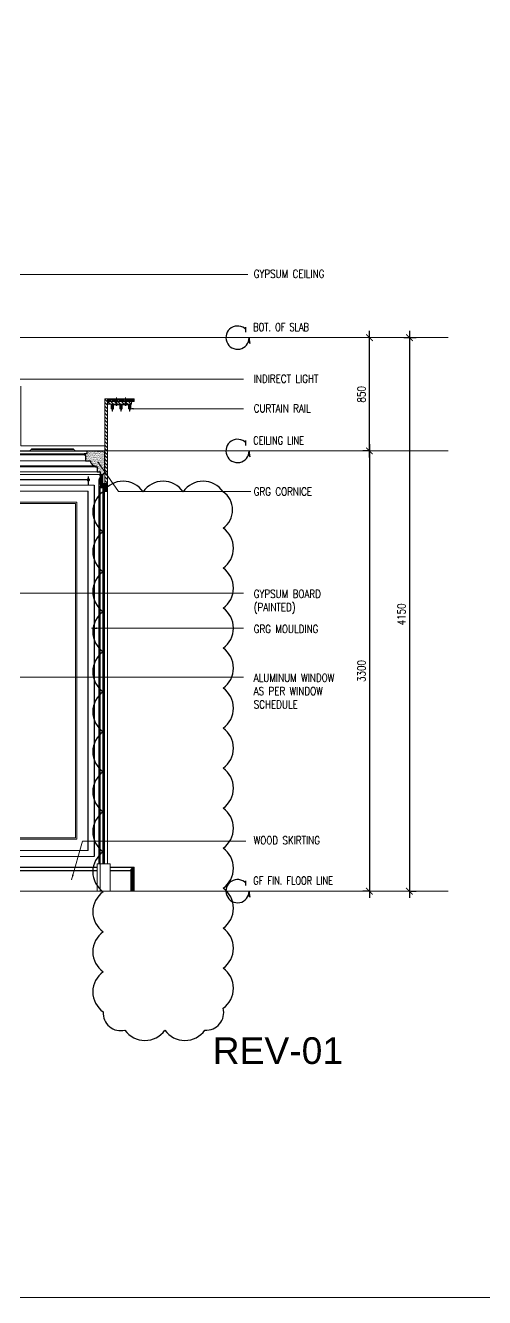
# Model space of a CAD drawing. Header units: inches. Extents: x -20583 to 399182, y -24453 to 525552.
# Drawn here: x 66061 to 69507, y 30138 to 39676 of the extents above; entities that cross this region are included whole.
import ezdxf

# ---------------------------------------------------------------- set-up
doc = ezdxf.new("R2010")
doc.units = ezdxf.units.IN
doc.header["$LTSCALE"] = 1000
doc.header["$MEASUREMENT"] = 0
doc.header["$PDMODE"] = 35
for name, pattern in [('DASHED', [0.75, 0.5, -0.25]), ('HIDDEN', [0.375, 0.25, -0.125]), ('HIDDEN2', [0.1875, 0.125, -0.0625])]:
    doc.linetypes.add(name, pattern=pattern)
for name, color, linetype in [('00-REV', 10, 'Continuous'), ('8', 8, 'Continuous'), ('A-DIM', 9, 'Continuous'), ('A-Hidden', 8, 'HIDDEN'), ('Calliper Gypsum  Elevation', 31, 'Continuous'), ('Calliper gypsum molding plan', 31, 'Continuous'), ('Layer1', 1, 'Continuous'), ('Layer3', 3, 'Continuous'), ('Layer7', 8, 'Continuous'), ('WOOD 01', 34, 'Continuous'), ('WOOD 02', 32, 'Continuous')]:
    doc.layers.add(name, color=color, linetype=linetype)
for name, color, linetype, lineweight in [('GRC', 41, 'Continuous', 0), ('ID-NOTES', 3, 'Continuous', 0), ('Sanitaire', 253, 'Continuous', 0), ('WOOD HATCH', 32, 'Continuous', 5)]:
    doc.layers.add(name, color=color, linetype=linetype, lineweight=lineweight)
doc.styles.add('grid_250', font='romans.shx', dxfattribs={"width": 0.75, "height": 0.75})
doc.styles.add('ID-ROMANS', font='romans.shx', dxfattribs={"width": 0.8})
doc.styles.get("Standard").update_dxf_attribs({"font": 'arial.ttf'})
doc.styles.add('ZZ-Dim All', font='romans.shx', dxfattribs={"width": 0.8})
doc.dimstyles.new('chester 25', dxfattribs={"dimscale": 0.25, "dimtxt": 150, "dimasz": 100, "dimexe": 100, "dimexo": 20, "dimgap": 40, "dimtad": 0, "dimdec": 0, "dimzin": 0, "dimdsep": 46, "dimtxsty": 'Standard', "dimblk": 'DOT', "dimcen": 100, "dimclrd": 1, "dimclre": 1, "dimclrt": 3, "dimadec": 0, "dimazin": 0, "dimtfac": 1, "dimtdec": 0, "dimtofl": 0, "dimtmove": 0, "dimatfit": 3, "dimfxl": 1, "dimtolj": 1, "dimtzin": 0, "dimlwd": -1, "dimarcsym": 0})
doc.dimstyles.new('DIM 0200', dxfattribs={"dimscale": 200, "dimtxt": 1, "dimasz": 0.8, "dimexe": 0.5, "dimexo": 1, "dimgap": 0.4, "dimtad": 1, "dimdec": 0, "dimrnd": 10, "dimdsep": 46, "dimtxsty": 'ZZ-Dim All', "dimblk1": 'ARCHTICK', "dimblk2": 'ARCHTICK', "dimsah": 1, "dimcen": 1, "dimdle": 0.5, "dimclrd": 256, "dimclre": 256, "dimclrt": 256, "dimadec": 0, "dimazin": 2, "dimtfac": 1, "dimtdec": 0, "dimtix": 1, "dimtmove": 2, "dimatfit": 2, "dimfxl": 1, "dimfxlon": 1, "dimtolj": 1, "dimtzin": 0, "dimlwd": -1, "dimlwe": -1, "dimarcsym": 0})
doc.dimstyles.new('DIM-100', dxfattribs={"dimscale": 50, "dimtxt": 1.25, "dimasz": 1, "dimexe": 1, "dimexo": 1, "dimgap": 0.6, "dimtad": 1, "dimdec": 0, "dimrnd": 5, "dimdsep": 46, "dimtxsty": 'ZZ-Dim All', "dimblk1": 'ARCHTICK', "dimblk2": 'ARCHTICK', "dimsah": 1, "dimcen": 1, "dimdle": 1, "dimclrd": 256, "dimclre": 8, "dimclrt": 256, "dimazin": 2, "dimtfac": 1, "dimtdec": 0, "dimtix": 1, "dimtmove": 2, "dimatfit": 2, "dimfxl": 0.1, "dimtolj": 1, "dimtzin": 0, "dimlwd": -1, "dimlwe": -1, "dimarcsym": 0})

# ---------------------------------------------------------------- blocks, each defined once
blk = doc.blocks.new('curtain box 21')
at = {"lineweight": 0}
for p, q in [((3862.1, 3149.7), (3856.5, 3152.3)), ((3924.7, 3149.7), (3930.3, 3152.3)), ((3830.7, 3103.8), (3826, 3103.8)), ((3830.7, 3102.6), (3826, 3102.6)), ((3830.7, 3101.5), (3826, 3101.5)), ((3895.7, 3103.8), (3891, 3103.8)), ((3895.7, 3102.6), (3891, 3102.6)), ((3895.7, 3101.5), (3891, 3101.5)), ((3960.7, 3103.8), (3956, 3103.8)), ((3960.7, 3102.6), (3956, 3102.6)), ((3960.7, 3101.5), (3956, 3101.5))]:
    blk.add_line(p, q, dxfattribs=at)
at = {"color": 1, "lineweight": 0}
for p, q in [((3823.5, 3122.3), (3823.5, 3110.7)), ((3824.5, 3122.3), (3824.5, 3110.7)), ((3832.3, 3122.3), (3832.3, 3110.7)), ((3833.2, 3122.3), (3833.2, 3110.7)), ((3888.5, 3122.3), (3888.5, 3110.7)), ((3889.5, 3122.3), (3889.5, 3110.7)), ((3897.3, 3122.3), (3897.3, 3110.7)), ((3898.2, 3122.3), (3898.2, 3110.7)), ((3953.5, 3122.3), (3953.5, 3110.7)), ((3954.5, 3122.3), (3954.5, 3110.7)), ((3962.3, 3122.3), (3962.3, 3110.7)), ((3963.2, 3122.3), (3963.2, 3110.7))]:
    blk.add_line(p, q, dxfattribs=at)
at = {"color": 4, "lineweight": 0}
for points in [[(3859.2, 3130.5), (3859.2, 3191.5)], [(3927.6, 3130.5), (3927.6, 3191.5)]]:
    blk.add_lwpolyline(points, dxfattribs=at)
at = {"color": 1, "lineweight": 0}
for points in [[(3835.4, 3131), (3821.4, 3131), (3821.4, 3110.7), (3826.4, 3110.7, -1), (3826.4, 3108.7), (3820.4, 3108.7, -0.414214), (3819.4, 3109.7), (3819.4, 3138.7), (3823.4, 3138.7), (3823.4, 3136.7), (3821.4, 3136.7), (3821.4, 3133), (3835.4, 3133), (3835.4, 3136.7), (3833.4, 3136.7), (3833.4, 3138.7), (3837.4, 3138.7), (3837.4, 3109.7, -0.414214), (3836.4, 3108.7), (3830.4, 3108.7, -1), (3830.4, 3110.7), (3835.4, 3110.7)], [(3824.5, 3122.3), (3823.5, 3122.3, 0.414214), (3822.5, 3121.3), (3822.5, 3111.7, 0.414214), (3823.5, 3110.7), (3824.5, 3110.7, 0.414214), (3825.5, 3111.7), (3825.5, 3121.3, 0.414214)], [(3832.3, 3122.3), (3833.2, 3122.3, -0.414214), (3834.2, 3121.3), (3834.2, 3111.7, -0.414214), (3833.2, 3110.7), (3832.3, 3110.7, -0.414214), (3831.3, 3111.7), (3831.3, 3121.3, -0.414214)], [(3900.4, 3131), (3886.4, 3131), (3886.4, 3110.7), (3891.4, 3110.7, -1), (3891.4, 3108.7), (3885.4, 3108.7, -0.414214), (3884.4, 3109.7), (3884.4, 3138.7), (3888.4, 3138.7), (3888.4, 3136.7), (3886.4, 3136.7), (3886.4, 3133), (3900.4, 3133), (3900.4, 3136.7), (3898.4, 3136.7), (3898.4, 3138.7), (3902.4, 3138.7), (3902.4, 3109.7, -0.414214), (3901.4, 3108.7), (3895.4, 3108.7, -1), (3895.4, 3110.7), (3900.4, 3110.7)], [(3889.5, 3122.3), (3888.5, 3122.3, 0.414214), (3887.5, 3121.3), (3887.5, 3111.7, 0.414214), (3888.5, 3110.7), (3889.5, 3110.7, 0.414214), (3890.5, 3111.7), (3890.5, 3121.3, 0.414214)], [(3897.3, 3122.3), (3898.2, 3122.3, -0.414214), (3899.2, 3121.3), (3899.2, 3111.7, -0.414214), (3898.2, 3110.7), (3897.3, 3110.7, -0.414214), (3896.3, 3111.7), (3896.3, 3121.3, -0.414214)], [(3965.4, 3131), (3951.4, 3131), (3951.4, 3110.7), (3956.4, 3110.7, -1), (3956.4, 3108.7), (3950.4, 3108.7, -0.414214), (3949.4, 3109.7), (3949.4, 3138.7), (3953.4, 3138.7), (3953.4, 3136.7), (3951.4, 3136.7), (3951.4, 3133), (3965.4, 3133), (3965.4, 3136.7), (3963.4, 3136.7), (3963.4, 3138.7), (3967.4, 3138.7), (3967.4, 3109.7, -0.414214), (3966.4, 3108.7), (3960.4, 3108.7, -1), (3960.4, 3110.7), (3965.4, 3110.7)], [(3954.5, 3122.3), (3953.5, 3122.3, 0.414214), (3952.5, 3121.3), (3952.5, 3111.7, 0.414214), (3953.5, 3110.7), (3954.5, 3110.7, 0.414214), (3955.5, 3111.7), (3955.5, 3121.3, 0.414214)], [(3962.3, 3122.3), (3963.2, 3122.3, -0.414214), (3964.2, 3121.3), (3964.2, 3111.7, -0.414214), (3963.2, 3110.7), (3962.3, 3110.7, -0.414214), (3961.3, 3111.7), (3961.3, 3121.3, -0.414214)]]:
    blk.add_lwpolyline(points, format="xyb", close=True, dxfattribs=at)
at = {"lineweight": 0}
for points in [[(3965.4, 3141.5), (3821.4, 3141.5), (3821.4, 3138.7), (3965.4, 3138.7)], [(3827.6, 3124.8), (3829.1, 3124.8), (3835.3, 3124.4), (3835.3, 3123.5), (3829.1, 3123.1), (3829.1, 3119.5), (3830.8, 3118.6), (3830.8, 3117.5), (3830.8, 3117.5), (3828.4, 3117.5), (3825.9, 3117.5), (3825.9, 3117.5), (3825.9, 3118.6), (3827.6, 3119.5), (3827.6, 3123.1), (3821.4, 3123.5), (3821.4, 3124.4)], [(3828.4, 3141.5), (3832.6, 3141.5), (3830.3, 3139.4), (3830.3, 3133.5), (3828.4, 3133.5), (3826.4, 3133.5), (3826.4, 3139.4), (3824.1, 3141.5)], [(3892.6, 3124.8), (3894.1, 3124.8), (3900.3, 3124.4), (3900.3, 3123.5), (3894.1, 3123.1), (3894.1, 3119.5), (3895.8, 3118.6), (3895.8, 3117.5), (3895.8, 3117.5), (3893.4, 3117.5), (3890.9, 3117.5), (3890.9, 3117.5), (3890.9, 3118.6), (3892.6, 3119.5), (3892.6, 3123.1), (3886.4, 3123.5), (3886.4, 3124.4)], [(3893.4, 3141.5), (3897.6, 3141.5), (3895.3, 3139.4), (3895.3, 3133.5), (3893.4, 3133.5), (3891.4, 3133.5), (3891.4, 3139.4), (3889.1, 3141.5)], [(3957.6, 3124.8), (3959.1, 3124.8), (3965.3, 3124.4), (3965.3, 3123.5), (3959.1, 3123.1), (3959.1, 3119.5), (3960.8, 3118.6), (3960.8, 3117.5), (3960.8, 3117.5), (3958.4, 3117.5), (3955.9, 3117.5), (3955.9, 3117.5), (3955.9, 3118.6), (3957.6, 3119.5), (3957.6, 3123.1), (3951.4, 3123.5), (3951.4, 3124.4)], [(3958.4, 3141.5), (3962.6, 3141.5), (3960.3, 3139.4), (3960.3, 3133.5), (3958.4, 3133.5), (3956.4, 3133.5), (3956.4, 3139.4), (3954.1, 3141.5)]]:
    blk.add_lwpolyline(points, close=True, dxfattribs=at)
at = {"color": 1, "lineweight": 0}
for points in [[(3821.9, 3136.2), (3834.9, 3136.2), (3834.9, 3133.5), (3821.9, 3133.5)], [(3823.9, 3138.7), (3832.9, 3138.7), (3832.9, 3136.2), (3823.9, 3136.2)], [(3886.9, 3136.2), (3899.9, 3136.2), (3899.9, 3133.5), (3886.9, 3133.5)], [(3888.9, 3138.7), (3897.9, 3138.7), (3897.9, 3136.2), (3888.9, 3136.2)], [(3951.9, 3136.2), (3964.9, 3136.2), (3964.9, 3133.5), (3951.9, 3133.5)], [(3953.9, 3138.7), (3962.9, 3138.7), (3962.9, 3136.2), (3953.9, 3136.2)]]:
    blk.add_lwpolyline(points, close=True, dxfattribs=at)
for points in [[(3827.6, 3091.1), (3827.6, 3100.5), (3826, 3100.5), (3826, 3104.8), (3827.6, 3104.8), (3827.6, 3113.6), (3825.9, 3114.5), (3825.9, 3115.6), (3825.9, 3115.6), (3828.4, 3115.6), (3830.8, 3115.6), (3830.8, 3115.6), (3830.8, 3114.5), (3829.1, 3113.6), (3829.1, 3104.8), (3830.7, 3104.8), (3830.7, 3100.5), (3829.2, 3100.5), (3829.2, 3091.1)], [(3892.6, 3091.1), (3892.6, 3100.5), (3891, 3100.5), (3891, 3104.8), (3892.6, 3104.8), (3892.6, 3113.6), (3890.9, 3114.5), (3890.9, 3115.6), (3890.9, 3115.6), (3893.4, 3115.6), (3895.8, 3115.6), (3895.8, 3115.6), (3895.8, 3114.5), (3894.1, 3113.6), (3894.1, 3104.8), (3895.7, 3104.8), (3895.7, 3100.5), (3894.2, 3100.5), (3894.2, 3091.1)], [(3957.6, 3091.1), (3957.6, 3100.5), (3956, 3100.5), (3956, 3104.8), (3957.6, 3104.8), (3957.6, 3113.6), (3955.9, 3114.5), (3955.9, 3115.6), (3955.9, 3115.6), (3958.4, 3115.6), (3960.8, 3115.6), (3960.8, 3115.6), (3960.8, 3114.5), (3959.1, 3113.6), (3959.1, 3104.8), (3960.7, 3104.8), (3960.7, 3100.5), (3959.2, 3100.5), (3959.2, 3091.1)]]:
    blk.add_lwpolyline(points, dxfattribs=at)
at = {"lineweight": 0}
for points in [[(3827.9, 3093.5), (3828.9, 3093.5, -0.414214), (3829.2, 3093.2), (3829.2, 3091.1, -0.414214), (3828.9, 3090.8), (3827.9, 3090.8, -0.414214), (3827.6, 3091.1), (3827.6, 3093.2, -0.414214)], [(3892.9, 3093.5), (3893.9, 3093.5, -0.414214), (3894.2, 3093.2), (3894.2, 3091.1, -0.414214), (3893.9, 3090.8), (3892.9, 3090.8, -0.414214), (3892.6, 3091.1), (3892.6, 3093.2, -0.414214)], [(3957.9, 3093.5), (3958.9, 3093.5, -0.414214), (3959.2, 3093.2), (3959.2, 3091.1, -0.414214), (3958.9, 3090.8), (3957.9, 3090.8, -0.414214), (3957.6, 3091.1), (3957.6, 3093.2, -0.414214)]]:
    blk.add_lwpolyline(points, format="xyb", close=True, dxfattribs=at)
blk = doc.blocks.new('curtain track_3')
for p, q in [((52828.2, -34660.4), (52822.6, -34657.8)), ((52828.2, -34662.8), (52822.6, -34660.2)), ((52828.2, -34665.2), (52822.6, -34662.6)), ((52828.2, -34667.7), (52822.6, -34665.1)), ((52828.2, -34670.1), (52822.6, -34667.5)), ((52828.2, -34672.5), (52822.6, -34669.9)), ((52828.2, -34672.5), (52822.6, -34669.9)), ((52828.2, -34674.9), (52822.6, -34672.3)), ((52828.2, -34677.4), (52822.6, -34674.8)), ((52828.2, -34679.8), (52822.6, -34677.2)), ((52828.2, -34679.8), (52822.6, -34677.2)), ((52828.2, -34684.6), (52822.6, -34682.1)), ((52828.2, -34657.9), (52823, -34655.5)), ((52827.5, -34655.2), (52823.8, -34653.5)), ((52896.5, -34660.4), (52890.9, -34657.8)), ((52896.5, -34662.8), (52890.9, -34660.2)), ((52896.5, -34665.2), (52890.9, -34662.6)), ((52896.5, -34667.7), (52890.9, -34665.1)), ((52896.5, -34670.1), (52890.9, -34667.5)), ((52896.5, -34672.5), (52890.9, -34669.9)), ((52896.5, -34672.5), (52890.9, -34669.9)), ((52896.5, -34674.9), (52890.9, -34672.3)), ((52896.5, -34677.4), (52890.9, -34674.8)), ((52896.5, -34679.8), (52890.9, -34677.2)), ((52896.5, -34679.8), (52890.9, -34677.2)), ((52896.5, -34684.6), (52890.9, -34682.1)), ((52896.5, -34657.9), (52891.3, -34655.5)), ((52895.9, -34655.2), (52892.2, -34653.5))]:
    blk.add_line(p, q)
at = {"color": 4}
for points in [[(52825.3, -34695.1), (52825.8, -34695.1), (52825.8, -34697.7, 0.38819), (52830.5, -34693.3), (52827.8, -34693.3), (52827.8, -34683.9), (52825.3, -34683.9), (52822.8, -34683.9), (52822.8, -34693.3), (52820.1, -34693.3, 0.38819), (52824.8, -34697.7), (52824.8, -34695.1)], [(52893.7, -34695.1), (52894.2, -34695.1), (52894.2, -34697.7, 0.38819), (52898.9, -34693.3), (52896.1, -34693.3), (52896.1, -34683.9), (52893.7, -34683.9), (52891.2, -34683.9), (52891.2, -34693.3), (52888.4, -34693.3, 0.38819), (52893.1, -34697.7), (52893.1, -34695.1)]]:
    blk.add_lwpolyline(points, format="xyb", close=True, dxfattribs=at)
for points in [[(52823.6, -34683.9), (52823.6, -34659, -0.149778), (52825.3, -34653.3, 1.883636)], [(52827.1, -34683.9), (52827.1, -34659, 0.149778), (52825.3, -34653.3, -1.883636)], [(52891.9, -34683.9), (52891.9, -34659, -0.149778), (52893.7, -34653.3, 1.883636)], [(52895.4, -34683.9), (52895.4, -34659, 0.149778), (52893.7, -34653.3, -1.883636)]]:
    blk.add_lwpolyline(points, format="xyb")
at = {"extrusion": (0, 0, -1), "zscale": -1}
blk.add_blockref('curtain box 21', (-56752.9, -37831.9), dxfattribs=at)
blk = doc.blocks.new('_Dot')
at = {"color": 0, "linetype": 'ByBlock', "lineweight": -2}
blk.add_line((-0.5, 0), (-1, 0), dxfattribs=at)
at = {"color": 0, "linetype": 'ByBlock', "const_width": 0.5}
blk.add_lwpolyline([(-0.25, 0, 1), (0.25, 0, 1)], format="xyb", close=True, dxfattribs=at)
blk = doc.blocks.new('*D166')
at = {"color": 1, "lineweight": -2, "transparency": 16777216}
for p, q in [((63508.8, 36235.1), (63508.8, 36294.2)), ((66533.7, 36235.1), (66533.7, 36294.2))]:
    blk.add_line(p, q, dxfattribs=at)
at = {"color": 1, "transparency": 16777216}
for p, q in [((63533.8, 36269.2), (64955.1, 36269.2)), ((66508.7, 36269.2), (65087.4, 36269.2))]:
    blk.add_line(p, q, dxfattribs=at)
at = {"layer": 'Defpoints', "color": 0, "transparency": 16777216}
for p in [(66533.7, 36269.2), (63508.8, 36230.1, 0), (66533.7, 36230.1, 0)]:
    blk.add_point(p, dxfattribs=at)
at = {"color": 1, "transparency": 16777216, "xscale": 25, "yscale": 25, "zscale": 25, "rotation": 179.9999999966649}
blk.add_blockref('_Dot', (63508.8, 36269.2), dxfattribs=at)
at = {"color": 1, "transparency": 16777216, "xscale": 25, "yscale": 25, "zscale": 25}
blk.add_blockref('_Dot', (66533.7, 36269.2), dxfattribs=at)
at = {"color": 3, "transparency": 16777216, "insert": (65021.3, 36269.2), "char_height": 37.5, "attachment_point": 5, "rotation": 360}
blk.add_mtext('\\A1;3025', dxfattribs=at)
blk = doc.blocks.new('_ARCHTICK')
at = {"color": 0, "linetype": 'ByBlock', "const_width": 0.15}
blk.add_lwpolyline([(-0.5, -0.5), (0.5, 0.5)], dxfattribs=at)
blk = doc.blocks.new('*D167')
at = {"layer": 'A-DIM', "transparency": 16777216}
blk.add_line((68642.4, 36535.6), (68642.4, 33135.1), dxfattribs=at)
at = {"layer": 'A-DIM', "color": 8, "linetype": 'HIDDEN2', "transparency": 16777216}
for p, q in [((68632.1, 36485.6), (68592.4, 36485.6)), ((68632.1, 33185.1), (68592.4, 33185.1))]:
    blk.add_line(p, q, dxfattribs=at)
at = {"layer": 'Defpoints', "color": 0, "transparency": 16777216}
for p in [(68682.1, 36485.6, 0), (68642.4, 33185.1), (68682.1, 33185.1, 0)]:
    blk.add_point(p, dxfattribs=at)
at = {"layer": 'A-DIM', "transparency": 16777216, "xscale": 50, "yscale": 50, "zscale": 50}
for p, rotation in [((68642.4, 36485.6), 90), ((68642.4, 33185.1), 270)]:
    blk.add_blockref('_ARCHTICK', p, dxfattribs=dict(at, rotation=rotation))
at = {"layer": 'A-DIM', "color": 3, "transparency": 16777216, "insert": (68582.4, 34835.3), "char_height": 60, "attachment_point": 5, "rotation": 90, "style": 'ZZ-Dim All'}
blk.add_mtext('\\A1;3300', dxfattribs=at)
blk = doc.blocks.new('*D168')
at = {"layer": 'A-DIM', "color": 8, "linetype": 'HIDDEN2', "transparency": 16777216}
for p, q in [((68901.5, 37335.1), (68992.7, 37335.1)), ((68954.9, 33185.1), (68992.7, 33185.1))]:
    blk.add_line(p, q, dxfattribs=at)
at = {"layer": 'A-DIM', "transparency": 16777216}
blk.add_line((68942.7, 37385.1), (68942.7, 33135.1), dxfattribs=at)
at = {"layer": 'Defpoints', "color": 0, "transparency": 16777216}
for p in [(68851.5, 37335.1, 0), (68904.9, 33185.1, 0), (68942.7, 33185.1)]:
    blk.add_point(p, dxfattribs=at)
at = {"layer": 'A-DIM', "transparency": 16777216, "xscale": 50, "yscale": 50, "zscale": 50}
for p, rotation in [((68942.7, 37335.1), 90), ((68942.7, 33185.1), 270)]:
    blk.add_blockref('_ARCHTICK', p, dxfattribs=dict(at, rotation=rotation))
at = {"layer": 'A-DIM', "color": 3, "transparency": 16777216, "insert": (68882.7, 35260.1), "char_height": 60, "attachment_point": 5, "rotation": 90, "style": 'ZZ-Dim All'}
blk.add_mtext('\\A1;4150', dxfattribs=at)
blk = doc.blocks.new('*D169')
at = {"layer": 'A-DIM', "transparency": 16777216}
blk.add_line((68642.4, 36435.6), (68642.4, 37385.1), dxfattribs=at)
at = {"layer": 'Defpoints', "color": 0, "transparency": 16777216}
for p in [(68642.4, 37335.1, 0), (68642.4, 37335.1), (68642.4, 36485.6, 0)]:
    blk.add_point(p, dxfattribs=at)
at = {"layer": 'A-DIM', "transparency": 16777216, "xscale": 50, "yscale": 50, "zscale": 50}
for p, rotation in [((68642.4, 37335.1), 90), ((68642.4, 36485.6), 270)]:
    blk.add_blockref('_ARCHTICK', p, dxfattribs=dict(at, rotation=rotation))
at = {"layer": 'A-DIM', "color": 3, "transparency": 16777216, "insert": (68582.4, 36910.3), "char_height": 60, "attachment_point": 5, "rotation": 90, "style": 'ZZ-Dim All'}
blk.add_mtext('\\A1;850', dxfattribs=at)
blk = doc.blocks.new('arrow01')
at = {"layer": 'Layer1'}
blk.add_hatch(color=256, dxfattribs=at).paths.add_polyline_path([(7, -44.7), (0, 0), (-6.2, -32.4)])
at = {"layer": 'Layer1', "elevation": 375.8}
blk.add_lwpolyline([(7, -44.7), (0, 0), (-6.2, -32.4)], close=True, dxfattribs=at)
at = {"layer": 'Layer7'}
blk.add_line((-24, 41.5), (-24, 77.7), dxfattribs=at)
blk.add_arc((-87.3, 0), 87.3, 43.48997, 0, dxfattribs=at)

msp = doc.modelspace()

# ---------------------------------------------------------------- hatches: boundary and pattern name
at = {"layer": '8'}
h = msp.add_hatch(dxfattribs=at)
h.set_pattern_fill('ANSI31', color=256, scale=150, style=0)
h.set_pattern_definition([(135, (438324.888, -94368.412), (13.25825215, 13.25825215), [])])
h.paths.add_polyline_path([(66676.6, 36240.9), (66656.6, 36240.9), (66656.6, 36875.1), (66676.6, 36875.1)])
h = msp.add_hatch(dxfattribs=at)
h.set_pattern_fill('ANSI38', color=256, scale=75, style=0)
h.set_pattern_definition([(45, (-290534.614, -80914.546), (-6.62912607, 6.62912607), []), (135, (-290534.614, -80914.546), (-19.88737822, 6.62912607), [23.4375, -14.0625])])
h.paths.add_polyline_path([(66676.6, 36875.1), (66676.6, 36855.1), (66876.6, 36855.1), (66876.6, 36875.1)])
h = msp.add_hatch(dxfattribs=at)
h.set_pattern_fill('ANSI31', color=256, scale=150, style=0)
h.set_pattern_definition([(135, (438091.516, -94268.412), (13.25825215, 13.25825215), [])])
h.paths.add_polyline_path([(66676.6, 36855.1), (66676.6, 36835.1), (66856.6, 36835.1), (66856.6, 36855.1)])
at = {"layer": 'GRC', "lineweight": 0}
h = msp.add_hatch(dxfattribs=at)
h.set_pattern_fill('AR-SAND', color=256, scale=6)
h.set_pattern_definition([(142.5, (65685.116, 43312.34), (0.37796, 11.560943), [0, -9.12, 0, -10.2, 0, -9.75]), (172.5, (65685.116, 43312.34), (-10.61866, 16.932876), [0, -4.92, 0, -8.22, 0, -3.15]), (212.5, (65692.496, 43312.34), (-18.684851, 0.033954), [0, -3, 0, -10.8, 0, -14.1]), (222.5, (65692.496, 43312.34), (-18.03676, 5.266053), [0, -1.5, 0, -7.08, 0, -8.1])])
h.paths.add_polyline_path([(66521.9, 36485.1), (66656.5, 36485.1), (66656.5, 36320.1), (66646.6, 36320.1), (66646.5, 36310.1), (66621.4, 36310.1), (66621.4, 36329.9), (66599.5, 36329.9), (66599.5, 36366.1), (66587.5, 36366.1), (66587.5, 36374.8, -0.439979), (66549.3, 36411.1), (66510.5, 36411.1), (66510.5, 36453.6, 0.415481), (66507.8, 36456.4), (66501.9, 36456.4), (66501.9, 36465.1), (66521.9, 36465.1)])
at = {"layer": 'WOOD 01', "lineweight": 0, "ltscale": 500}
h = msp.add_hatch(dxfattribs=at)
h.set_pattern_fill('ANSI31', color=256, scale=50, style=0)
h.set_pattern_definition([(45, (39893.2925, 43562.3393), (-4.4194174, 4.4194174), [])])
edge = h.paths.add_edge_path()
edge.add_line((66876.6, 33365.1), (66862.6, 33365.1))
edge.add_line((66862.6, 33365.1), (66862.6, 33362.1))
edge.add_line((66862.6, 33362.1), (66859.6, 33362.1))
edge.add_arc((66844.5, 33361.5), 15.1, -22.91862, 2.28408, ccw=False)
edge.add_arc((66846, 33361.4), 13.7, 303.30827, 334.91159, ccw=False)
edge.add_arc((66856.4, 33346.1), 4.85, 126.86246, 279.17967)
edge.add_arc((66851.6, 33342.2), 5.7, 270, 350.72912, ccw=False)
edge.add_line((66851.6, 33336.5), (66851.6, 33185.1))
edge.add_line((66851.6, 33185.1), (66876.6, 33185.1))
edge.add_line((66876.6, 33185.1), (66876.6, 33365.1))
at = {"layer": 'WOOD HATCH', "lineweight": 0}
h = msp.add_hatch(dxfattribs=at)
h.set_pattern_fill('ANSI31', color=256, scale=20, angle=-270)
h.set_pattern_definition([(315, (68507.4415, 56492.7043), (1.76776695, 1.76776695), [])])
edge = h.paths.add_edge_path()
edge.add_arc((66652.1, 36260.2), 41.3, -179.78579, -133.78599)
edge.add_line((66623.5, 36230.4), (66628.5, 36230.4))
edge.add_line((66628.5, 36230.4), (66628.5, 36224.1))
edge.add_line((66628.5, 36224.1), (66618.5, 36224.1))
edge.add_line((66618.5, 36224.1), (66618.5, 36214.1))
edge.add_arc((66617.3, 36208.9), 5.31, -347.20307, -282.77594, ccw=False)
edge.add_line((66622.5, 36210.1), (66642.5, 36210.1))
edge.add_line((66642.5, 36210.1), (66642.5, 36260.1))
edge.add_line((66642.5, 36260.1), (66642.5, 36310.1))
edge.add_line((66642.5, 36310.1), (66622.5, 36310.1))
edge.add_arc((66617.3, 36311.3), 5.31, -437.22406, -372.79693, ccw=False)
edge.add_line((66618.5, 36306.1), (66618.5, 36296.1))
edge.add_line((66618.5, 36296.1), (66628.5, 36296.1))
edge.add_line((66628.5, 36296.1), (66628.5, 36289.8))
edge.add_line((66628.5, 36289.8), (66623.5, 36289.8))
edge.add_arc((66652.1, 36259.9), 41.3, -226.21401, -180.21421)
h = msp.add_hatch(dxfattribs=at)
h.set_pattern_fill('ANSI31', color=256, scale=20, angle=-270)
h.set_pattern_definition([(135, (66100.446, -7120.6127), (-1.76776695, -1.76776695), [])])
edge = h.paths.add_edge_path()
edge.add_line((66646.6, 36214.1), (66646.6, 36188.9))
edge.add_line((66646.6, 36188.9), (66650.6, 36188.9))
edge.add_arc((66654.2, 36188.5), 3.63, 173.90725, 275.90494)
edge.add_line((66654.6, 36184.9), (66654.6, 36180.9))
edge.add_line((66654.6, 36180.9), (66676.6, 36180.9))
edge.add_line((66676.6, 36180.9), (66676.6, 36240.9))
edge.add_line((66676.6, 36240.9), (66642.5, 36240.9))
edge.add_line((66642.5, 36240.9), (66642.5, 36214.1))
edge.add_line((66642.5, 36214.1), (66646.6, 36214.1))

# ---------------------------------------------------------------- linework, layer by layer
at = {"color": 1, "elevation": 0}
msp.add_lwpolyline([(66656.6, 36320.1), (66656.6, 36485.1), (66521.9, 36485.1), (66521.9, 36465.1), (66501.9, 36465.1), (66501.9, 36456.4), (66507.8, 36456.4, -0.415481), (66510.5, 36453.6), (66510.5, 36411.1), (66549.3, 36411.1, 0.439979), (66587.5, 36374.8), (66587.5, 36366.1), (66599.5, 36366.1), (66599.5, 36329.9), (66621.4, 36329.9), (66621.4, 36310.1), (66646.5, 36310.1), (66646.6, 36320.1), (66656.6, 36320.1)], format="xyb", dxfattribs=at)
at = {"layer": '00-REV', "elevation": 0}
msp.add_lwpolyline([(67544.2, 36180.2, 0.520567), (67244.2, 36180.2, 0.520567), (66944.2, 36180.2, 0.520567), (66644.2, 36180.2, 0.520567), (66644.3, 35880.2, 0.520567), (66644.3, 35580.2, 0.520567), (66644.3, 35280.2, 0.520567), (66644.3, 34980.2, 0.520567), (66644.3, 34680.2, 0.520567), (66644.3, 34380.2, 0.520567), (66644.3, 34080.2, 0.520567), (66644.3, 33780.2, 0.520567), (66644.3, 33480.2, 0.520567), (66644.3, 33180.2, 0.520567), (66644.3, 32880.2, 0.520567), (66644.3, 32580.2, 0.520567), (66644.3, 32280.2, 0.520567), (66807.7, 32143.7, 0.520567), (67107.7, 32143.7, 0.520567), (67407.7, 32143.7, 0.520567), (67544.3, 32307.2, 0.520567), (67544.3, 32607.2, 0.520567), (67544.3, 32907.2, 0.520567), (67544.3, 33207.2, 0.520567), (67544.3, 33507.2, 0.520567), (67544.3, 33807.2, 0.520567), (67544.3, 34107.2, 0.520567), (67544.3, 34407.2, 0.520567), (67544.3, 34707.2, 0.520567), (67544.3, 35007.2, 0.520567), (67544.3, 35307.2, 0.520567), (67544.3, 35607.2, 0.520567), (67544.2, 35907.2, 0.520567)], format="xyb", close=True, dxfattribs=at)
at = {"layer": 'A-Hidden', "linetype": 'DASHED', "lineweight": 0, "ltscale": 10}
for p, q in [((69234.9, 37335.1, 0), (59975, 37335.1, 0)), ((69234.9, 36485.6, 0), (59975, 36485.6, 0)), ((69234.9, 33185.1, 0), (59975, 33185.1, 0))]:
    msp.add_line(p, q, dxfattribs=at)
at = {"layer": 'Calliper gypsum molding plan'}
for p, q in [((66531.6, 33490.1, 0), (66531.6, 36185.1, 0)), ((66576.6, 36230.1, 0), (66576.6, 33445.1, 0))]:
    msp.add_line(p, q, dxfattribs=at)
at = {"layer": 'GRC', "lineweight": 0}
for p, q in [((66501.9, 36465.1, 0), (60896.5, 36465.1, 0)), ((66501.9, 36456.4, 0), (60896.5, 36456.4, 0)), ((66094.5, 36485.1, 0), (66433.9, 36485.1, 0)), ((66421.9, 36497.2, 0), (66106.6, 36497.2, 0)), ((66510.5, 36411.1, 0), (60896.5, 36411.1, 0)), ((66587.5, 36374.8, 0), (60896.5, 36374.8, 0)), ((66587.5, 36366.1, 0), (60896.5, 36366.1, 0)), ((66599.5, 36329.9, 0), (60896.5, 36329.9, 0)), ((66621.4, 36310.1, 0), (60896.5, 36310.1, 0))]:
    msp.add_line(p, q, dxfattribs=at)
at = {"layer": 'GRC', "color": 1, "elevation": 0}
msp.add_lwpolyline([(66026.6, 36970.1), (66026.6, 36525.1), (66656.6, 36525.1), (66656.6, 36485.1), (66461.9, 36485.1), (66461.9, 36485.1), (66461.9, 36485.1), (66433.9, 36485.1), (66433.9, 36490.1, -0.413614), (66426.9, 36497.2), (66421.9, 36497.2), (66421.9, 36502.2), (66106.6, 36502.2), (66106.6, 36497.2), (66101.6, 36497.2, -0.413614), (66094.5, 36490.1), (66094.5, 36485.1), (66018.6, 36485.1), (66018.6, 36485.1), (66018.6, 36490.1, -0.413614), (66011.6, 36497.2), (66006.6, 36497.2), (66006.6, 36919.7)], format="xyb", dxfattribs=at)
at = {"layer": 'GRC', "color": 1, "lineweight": 0, "elevation": 0}
msp.add_lwpolyline([(66676.6, 36240.9), (66656.6, 36240.9), (66656.6, 36875.1), (66676.6, 36875.1)], close=True, dxfattribs=at)
for points in [[(66676.6, 36875.1), (66676.6, 36855.1), (66876.6, 36855.1), (66876.6, 36875.1), (66676.6, 36875.1)], [(66676.6, 36855.1), (66676.6, 36835.1), (66856.6, 36835.1), (66856.6, 36855.1), (66676.6, 36855.1)]]:
    msp.add_lwpolyline(points, dxfattribs=at)
at = {"layer": 'GRC', "lineweight": 0, "elevation": 0}
for points in [[(66576.5, 33444.8), (65783.5, 33445.1), (65783.5, 36230.1), (66576.5, 36230.1)], [(66531.5, 33490.1), (65828.5, 33490.1), (65828.5, 36185.1), (66531.5, 36185.1)], [(66446.8, 33574.9), (65913.3, 33574.9), (65913.3, 36100.3), (66446.8, 36100.3)], [(66436.8, 33584.9), (65923.3, 33584.9), (65923.3, 36090.3), (66436.8, 36090.3)]]:
    msp.add_lwpolyline(points, close=True, dxfattribs=at)
at = {"layer": 'Sanitaire', "color": 1}
msp.add_lwpolyline([(9699.6, 49213.4), (87186.3, 49213.4), (87186.3, 30138.1), (9699.6, 30138.1)], close=True, dxfattribs=at)
at = {"layer": 'WOOD 01', "lineweight": 0, "ltscale": 500}
for p, q in [((66610.7, 36260.1, 0), (66610.7, 33390.1, 0)), ((66618.5, 36214.1, 0), (66618.5, 33390.1, 0)), ((66622.5, 36210.1, 0), (66622.5, 33390.1, 0)), ((66642.5, 36210.1, 0), (66642.5, 33390.1, 0)), ((66646.6, 36188.9, 0), (66646.6, 33390.1, 0)), ((66650.6, 36188.9, 0), (66650.6, 33390.1, 0)), ((66654.6, 36180.9, 0), (66654.6, 33390.1, 0)), ((66676.6, 36180.9, 0), (66676.6, 33390.1, 0)), ((66598.5, 33365.1, 0), (63439.6, 33365.1, 0)), ((66598.5, 33362.1, 0), (63439.6, 33362.1, 0)), ((66598.5, 33341, 0), (63439.6, 33341, 0)), ((66598.5, 33336.5, 0), (63439.6, 33336.5, 0)), ((66862.6, 33365.1, 0), (66696.6, 33365.1, 0)), ((66859.6, 33361.5, 0), (66696.6, 33361.5, 0)), ((66856.4, 33341.2, 0), (66696.6, 33341.2, 0)), ((66851.6, 33336.5, 0), (66696.6, 33336.5, 0))]:
    msp.add_line(p, q, dxfattribs=at)
at = {"layer": 'WOOD 01', "lineweight": 0, "ltscale": 500, "elevation": 0}
for points in [[(66696.6, 33390.1), (66598.5, 33390.1), (66598.5, 33185.1), (66696.6, 33185.1)], [(66622.5, 33185.1), (66598.5, 33185.1), (66598.5, 33390.1), (66622.5, 33390.1)]]:
    msp.add_lwpolyline(points, close=True, dxfattribs=at)
msp.add_lwpolyline([(66876.6, 33365.1), (66862.6, 33365.1), (66862.6, 33362.1), (66859.6, 33362.1, -0.110413), (66858.4, 33355.6, -0.138776), (66853.5, 33350, 0.783517), (66857.2, 33341.3, -0.367577), (66851.6, 33336.5), (66851.6, 33185.1), (66876.6, 33185.1), (66876.6, 33365.1)], format="xyb", dxfattribs=at)
at = {"layer": 'WOOD 02', "lineweight": 0, "elevation": 0}
msp.add_lwpolyline([(66610.7, 36260.1, 0.203451), (66623.5, 36230.4), (66628.5, 36230.4), (66628.5, 36224.1), (66618.5, 36224.1), (66618.5, 36214.1, -0.288763), (66622.5, 36210.1), (66642.5, 36210.1), (66642.5, 36260.1), (66642.5, 36310.1), (66622.5, 36310.1, -0.288763), (66618.5, 36306.1), (66618.5, 36296.1), (66628.5, 36296.1), (66628.5, 36289.8), (66623.5, 36289.8, 0.203451)], format="xyb", close=True, dxfattribs=at)
at = {"layer": 'WOOD HATCH', "lineweight": 0, "elevation": 0}
msp.add_lwpolyline([(66646.6, 36214.1), (66646.6, 36188.9), (66650.6, 36188.9, 0.476963), (66654.6, 36184.9), (66654.6, 36184.9), (66654.6, 36180.9), (66676.6, 36180.9), (66676.6, 36240.9), (66676.6, 36240.9), (66642.5, 36240.9), (66642.5, 36214.1), (66646.6, 36214.1)], format="xyb", dxfattribs=at)

# ---------------------------------------------------------------- block references
at = {"layer": 'Calliper Gypsum  Elevation', "lineweight": 0, "xscale": -1}
msp.add_blockref('curtain track_3', (119638.2, 71525.5, 0), dxfattribs=at)
at = {"layer": 'Layer3'}
for p in [(67740.1, 37335.1, -375.8), (67740.1, 36485.6, -375.8), (67740.1, 33185.1, -751.7)]:
    msp.add_blockref('arrow01', p, dxfattribs=at)

# ---------------------------------------------------------------- texts
at = {"layer": '00-REV', "insert": (68444.7, 32089.4, 0), "char_height": 200, "attachment_point": 3, "rotation": 0.00042}
msp.add_mtext_dynamic_manual_height_columns('REV-01', width=751.698, gutter_width=1, heights=[0], dxfattribs=at)
at = {"layer": 'ID-NOTES', "style": 'grid_250', "width": 0.75}
for s, p in [('BOT. OF SLAB ', (67770.7, 37384, -536.9)), ('CEILING LINE', (67770.7, 36534.5, -536.9)), ('GF FIN. FLOOR LINE', (67770.7, 33234, -536.9))]:
    msp.add_text(s, height=60, rotation=360, dxfattribs=at).set_placement(p)
at = {"layer": 'ID-NOTES', "char_height": 60, "width": 771.843, "attachment_point": 1, "style": 'ID-ROMANS'}
for s, insert in [('GYPSUM CEILING', (67774, 37843.5, 0)), ('INDIRECT LIGHT', (67774, 37056.6, 0)), ('CURTAIN RAIL', (67774, 36835, 0)), ('GRG CORNICE', (67774, 36211.2, 0)), ('GYPSUM BOARD (PAINTED)', (67774, 35443.8, 0)), ('GRG MOULDING', (67774, 35180.7, 0)), ('ALUMINUM WINDOW AS PER WINDOW SCHEDULE', (67774, 34814.9, 0)), ('WOOD SKIRTING', (67774, 33596.4, 0))]:
    msp.add_mtext(s, dxfattribs=dict(at, insert=insert))

# ---------------------------------------------------------------- dimensions: what is measured, and where the dimension line sits
dim = msp.add_linear_dim(base=(66533.7, 36269.2, 0), p1=(63508.8, 36230.1, 0), p2=(66533.7, 36230.1, 0), angle=180, dimstyle='chester 25', override={"dimtmove": 1})
dim.commit()
dim.dimension.update_dxf_attribs({"geometry": '*D166', "text_midpoint": (65021.3, 36269.2, 0)})
at = {"layer": 'A-DIM'}
for base, p1, p2, picture, middle in [((68642.4039, 37335.0911, 0.0007), (68642.4039, 36485.5914, 0.0007), (68642.4039, 37335.0911, 0.0007), '*D169', (68582.4039, 36910.3412, 0.0007)), ((68942.7, 33185.1, 0), (68851.5, 37335.1, 0), (68904.9, 33185.1, 0), '*D168', (68882.7, 35260.1, 0)), ((68642.4039, 33185.0911, 0.0007), (68682.1074, 36485.5914, 0.0007), (68682.1074, 33185.0911, 0.0007), '*D167', (68582.4039, 34835.3412, 0.0007))]:
    dim = msp.add_linear_dim(base=base, p1=p1, p2=p2, angle=90, dimstyle='DIM-100', override={"dimtxt": 1.2, "dimclrt": 3}, dxfattribs=at)
    dim.commit()
    dim.dimension.update_dxf_attribs({"geometry": picture, "text_midpoint": middle})

# ---------------------------------------------------------------- leaders
at = {"layer": 'ID-NOTES'}
for points in [[(64914.4, 37219.5, 0), (65096.5, 37809.3, 0), (67728.8, 37809.3, 0)], [(65888.2, 37024, 0), (67697.5, 37024, 0)], [(66834.3, 36802.3, 0), (67697.5, 36802.3, 0)], [(66603.8, 36404.6, 0), (66758, 36182, 0), (67751.7, 36182, 0)], [(65949.6, 35419.2, 0), (67697.5, 35419.2, 0)], [(66556.9, 35156.1, 0), (67697.5, 35156.1, 0)], [(65669.4, 34790.3, 0), (67697.5, 34790.3, 0)], [(66406.4, 33270.1, 0), (66489.4, 33558.7, 0), (67715.8, 33558.7, 0)]]:
    msp.add_leader(points, dimstyle='DIM 0200', override={"dimasz": 0.2, "dimtad": 0, "dimclrd": 8}, dxfattribs=at)

doc.saveas('drawing.dxf')
